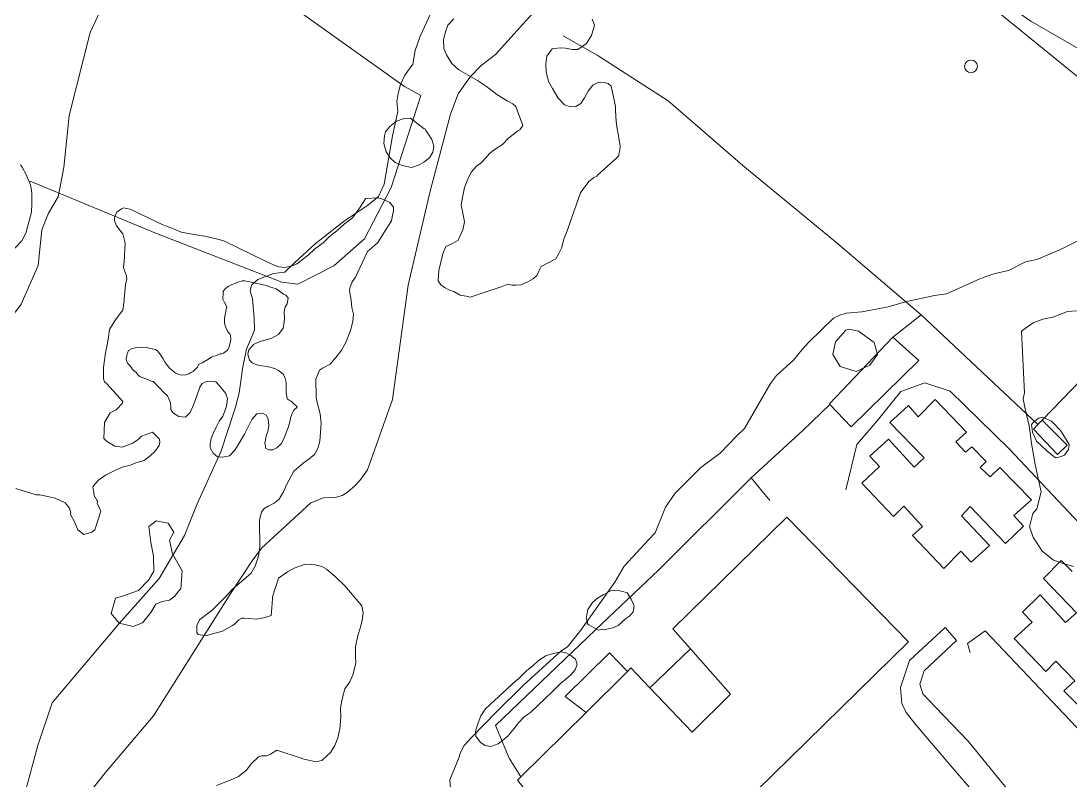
# Model space of a CAD drawing. Header units: metres. Extents: x 4652992 to 4879070, y 2074171 to 2309877.
# Drawn here: x 4653434.4 to 4653561.5, y 2306681.5 to 2306773.5 of the extents above; entities that cross this region are included whole.
import ezdxf

# ---------------------------------------------------------------- set-up
doc = ezdxf.new("R2010")
doc.units = ezdxf.units.M
doc.header["$MEASUREMENT"] = 0
doc.linetypes.add('DGN Style 3', pattern=[92.779933, 66.271381, -26.508552])
doc.layers.get('0').update_dxf_attribs({"color": 4, "lineweight": 0})
for name, color, linetype, lineweight in [('Level 1', 2, 'Continuous', 0), ('Level 19', 38, 'DGN Style 3', 0), ('Level 20', 30, 'DGN Style 3', 0), ('Level 3', 46, 'Continuous', 0), ('Level 30', 5, 'Continuous', 0), ('Level 31', 38, 'Continuous', 0), ('Level 35', 4, 'Continuous', 0), ('Level 37', 3, 'Continuous', 0), ('Level 40', 1, 'Continuous', 0), ('Level 61', 4, 'Continuous', 0)]:
    doc.layers.add(name, color=color, linetype=linetype, lineweight=lineweight)

# ---------------------------------------------------------------- blocks, each defined once
blk = doc.blocks.new('POSTE')
at = {"color": 0, "linetype": 'ByBlock', "lineweight": -2}
blk.add_circle((0, 0), 0.770001, dxfattribs=at)

msp = doc.modelspace()

# ---------------------------------------------------------------- linework, layer by layer
at = {"layer": 'Level 1'}
msp.add_polyline3d([(4653440.470095, 2306677.341311, 1429), (4653444.604922, 2306682.52051, 1428.22), (4653450.44208, 2306689.44208, 1428), (4653459.811526, 2306704.280276, 1427), (4653462.404299, 2306708.191286, 1426.68), (4653463.499514, 2306709.73688, 1426.6), (4653469.474489, 2306715.222719, 1426), (4653471.033083, 2306715.801699, 1425.78), (4653471.711123, 2306715.844485, 1425.76), (4653472.586916, 2306715.896487, 1425.72), (4653473.264284, 2306716.09009, 1425.7), (4653473.862917, 2306716.450686, 1425.68), (4653474.798098, 2306717.243105, 1425.66), (4653475.426882, 2306717.898684, 1425.64), (4653476.323488, 2306719.201113, 1425.62), (4653479.351931, 2306727.69208, 1425), (4653481.277712, 2306741.530886, 1424), (4653483.906496, 2306752.927309, 1423), (4653486.369875, 2306762.219118, 1422.44), (4653487.320681, 2306764.698305, 1422.38), (4653488.781496, 2306766.736513, 1422.34), (4653490.074892, 2306768.140322, 1422.28), (4653491.824892, 2306769.465884, 1422.24), (4653496.711123, 2306774.867678, 1422)], dxfattribs=at)
at = {"layer": 'Level 19', "linetype": 'DGN Style 3'}
msp.add_polyline3d([(4653570.194514, 2306656.491152, 1435.755845), (4653570.070249, 2306657.289661, 1435.861611), (4653569.639404, 2306658.055683, 1435.977339), (4653558.370427, 2306670.176674, 1436.599178), (4653546.428359, 2306683.935067, 1436.552514), (4653542.714007, 2306688.289355, 1436.221554), (4653541.524343, 2306689.853208, 1436.049272), (4653541.004074, 2306690.932121, 1435.955032), (4653540.835874, 2306692.854441, 1435.845472), (4653541.924493, 2306696.144528, 1435.52013), (4653546.225847, 2306700.13692, 1435.19934), (4653547.597897, 2306698.561582, 1435.250931), (4653543.714433, 2306694.871436, 1435.613403), (4653543.16234, 2306693.255977, 1435.883104), (4653543.541403, 2306692.103327, 1435.956749), (4653545.062817, 2306690.478018, 1436.142442), (4653549.000563, 2306686.355626, 1436.446867), (4653560.477598, 2306672.41483, 1436.437609), (4653571.564198, 2306660.511536, 1435.83758), (4653572.562228, 2306660.143095, 1435.740701), (4653573.369195, 2306660.037378, 1435.629475), (4653574.810528, 2306660.577284, 1435.538513)], dxfattribs=at)
at = {"layer": 'Level 20', "linetype": 'Continuous'}
for points in [[(4653502.228788, 2306861.005272, 1425.827243), (4653493.281059, 2306847.826135, 1424.827243), (4653481.592355, 2306831.63508, 1424.827243), (4653470.752434, 2306814.191078, 1425.027243), (4653461.301094, 2306800.61418, 1426.027243), (4653451.057941, 2306786.136144, 1427.227242), (4653445.497921, 2306777.906778, 1428.827243), (4653442.797635, 2306772.116892, 1429.227242), (4653440.260964, 2306762.083495, 1430.427242), (4653439.579191, 2306755.782291, 1431.427242), (4653438.905601, 2306752.242126, 1432.206354), (4653437.723459, 2306750.240388, 1432.206354), (4653436.954199, 2306748.243201, 1432.806355), (4653436.509556, 2306743.909705, 1432.806355), (4653434.441855, 2306739.255027, 1433.806355), (4653432.665788, 2306736.859303, 1433.806355)], [(4653434.346739, 2306678.118663, 1430.288836), (4653436.457565, 2306685.835405, 1430.588837), (4653438.167519, 2306691.024613, 1430.488836), (4653446.274632, 2306700.61685, 1429.988836), (4653451.1265, 2306706.033521, 1429.488836), (4653454.189036, 2306711.260302, 1428.688837), (4653455.747181, 2306715.098313, 1428.588837), (4653458.578996, 2306721.388966, 1428.288836), (4653460.384616, 2306726.773687, 1427.888837), (4653460.802323, 2306728.50638, 1427.888837), (4653461.247409, 2306731.648393, 1427.688837), (4653461.688242, 2306733.818204, 1427.488836), (4653462.665281, 2306736.078958, 1427.388837), (4653462.645324, 2306737.56987, 1427.288836), (4653462.407029, 2306739.888704, 1427.288836), (4653462.150427, 2306740.849089, 1427.288836), (4653462.290023, 2306741.533813, 1427.288836), (4653463.075227, 2306742.215935, 1427.288836), (4653464.969818, 2306742.969078, 1426.688837), (4653466.35793, 2306743.12605, 1426.388837), (4653467.564474, 2306744.29373, 1426.088837), (4653470.028983, 2306746.558941, 1425.588837), (4653473.564235, 2306749.309684, 1424.788836), (4653476.341317, 2306751.189684, 1424.288836), (4653477.662307, 2306752.27518, 1424.088837), (4653478.350279, 2306753.755797, 1424.088837), (4653479.377175, 2306759.617941, 1423.588837), (4653480.025382, 2306762.555169, 1423.588837), (4653479.895991, 2306763.748593, 1423.788836), (4653480.041012, 2306764.723987, 1423.788836), (4653480.318103, 2306765.830517, 1423.788836), (4653480.858409, 2306766.934997, 1423.788836), (4653481.814356, 2306768.269995, 1423.788836), (4653482.104193, 2306769.95455, 1423.688837), (4653482.718037, 2306771.677317, 1423.588837), (4653484.58467, 2306775.67596, 1423.388837)], [(4653486.656323, 2306677.023131, 1437.401671), (4653486.300888, 2306681.673331, 1436.801671), (4653487.354148, 2306684.220333, 1436.401671), (4653487.582263, 2306685.006926, 1436.401671), (4653488.030548, 2306685.861881, 1436.401671), (4653488.97957, 2306686.872122, 1436.001671), (4653491.988822, 2306689.939098, 1436.001671), (4653495.158783, 2306693.110483, 1436.201671), (4653496.162025, 2306693.993698, 1436.201671), (4653499.735001, 2306697.273289, 1435.801671), (4653500.555469, 2306697.783136, 1435.801671), (4653502.154541, 2306699.784214, 1435.601671), (4653506.269698, 2306705.606449, 1435.201671), (4653507.398407, 2306707.539877, 1435.201671), (4653510.38409, 2306710.78421, 1435.601671), (4653511.135311, 2306711.593111, 1435.601671), (4653512.410972, 2306714.679074, 1435.601671), (4653513.5741, 2306716.362313, 1435.401671), (4653516.680173, 2306719.465047, 1435.401671), (4653519.033182, 2306721.214432, 1435.401671), (4653521.013437, 2306723.309319, 1435.401671), (4653521.951591, 2306724.192806, 1435.401671), (4653525.083981, 2306729.647941, 1435.001671), (4653525.82161, 2306730.623132, 1435.001671), (4653527.876775, 2306732.476542, 1434.801671), (4653528.921021, 2306733.771571, 1434.801671), (4653529.752735, 2306734.66073, 1434.801671), (4653532.736259, 2306737.554927, 1434.401671), (4653533.510686, 2306737.930998, 1434.401671), (4653534.253623, 2306738.135852, 1434.401671), (4653536.163509, 2306738.333092, 1434.401671), (4653539.173119, 2306738.893644, 1434.401671), (4653541.604602, 2306739.57278, 1434.201671), (4653544.955216, 2306740.282503, 1434.201671), (4653546.407293, 2306740.489124, 1434.201671), (4653548.30736, 2306741.346323, 1434.201671), (4653550.520176, 2306742.331103, 1433.801671), (4653552.13691, 2306742.898216, 1433.801671), (4653553.882926, 2306743.330565, 1433.401671), (4653555.976467, 2306744.346486, 1433.401671), (4653557.32421, 2306744.663227, 1433.401671), (4653560.093631, 2306745.804535, 1433.201671), (4653565.829883, 2306748.685891, 1432.801671)]]:
    msp.add_polyline3d(points, dxfattribs=at)
at = {"layer": 'Level 3'}
msp.add_polyline3d([(4653580.457094, 2306759.970095, 1432.12), (4653576.954104, 2306761.914309, 1432), (4653564.433291, 2306768.962099, 1431), (4653556.5907, 2306773.499697, 1430), (4653553.290102, 2306775.757693, 1429.6), (4653551.577517, 2306777.758486, 1429), (4653544.453676, 2306783.678286, 1426.74), (4653537.414492, 2306788.866884, 1424.58), (4653532.318728, 2306792.515322, 1423), (4653527.903322, 2306796.629885, 1421), (4653523.769402, 2306801.34886, 1419.6896)], dxfattribs=at)
at = {"layer": 'Level 30', "color": 1}
msp.add_line((4653507.788742, 2306694.802364, 1438.810311), (4653502.784713, 2306689.854616, 1438.810311), dxfattribs=at)
at = {"layer": 'Level 30', "color": 1, "elevation": 1449.410312, "flags": 128}
for points in [[(4653545.033047, 2306727.709016), (4653548.81807, 2306723.738116), (4653547.546138, 2306722.604801), (4653548.716156, 2306721.341061), (4653549.483065, 2306721.994931), (4653551.196723, 2306720.219735), (4653550.483786, 2306719.463636), (4653551.671464, 2306718.360594), (4653552.865449, 2306719.469286), (4653556.701012, 2306715.573077), (4653554.556474, 2306713.67378), (4653555.713796, 2306712.372479), (4653553.529644, 2306710.274035), (4653549.278292, 2306714.747951), (4653548.215506, 2306713.651372), (4653551.589757, 2306710.0526), (4653549.379036, 2306708.03864), (4653548.142336, 2306709.356834), (4653546.076928, 2306707.2706), (4653542.285995, 2306711.243243), (4653543.475392, 2306712.357102), (4653541.248855, 2306714.821736), (4653539.988838, 2306713.558187), (4653536.163905, 2306717.581197), (4653538.304567, 2306719.609284), (4653537.128536, 2306720.8344), (4653539.400352, 2306722.915579), (4653542.504773, 2306719.532894), (4653543.686792, 2306720.645661), (4653539.554934, 2306724.935359), (4653541.816691, 2306726.974221), (4653542.967997, 2306725.631629), (4653545.033047, 2306727.709016)], [(4653564.39086, 2306688.626017), (4653560.585452, 2306692.471237), (4653561.90877, 2306693.683099), (4653559.625325, 2306696.031799), (4653558.398149, 2306694.800732), (4653554.57428, 2306698.775322), (4653556.775019, 2306700.753428), (4653555.582269, 2306701.979699), (4653557.727374, 2306704.089962), (4653560.798924, 2306700.719784), (4653562.113792, 2306701.889497), (4653558.136406, 2306706.052448), (4653560.28927, 2306708.245366), (4653561.600725, 2306706.913479)]]:
    msp.add_lwpolyline(points, dxfattribs=at)
at = {"layer": 'Level 30', "color": 1}
for points in [[(4653543.033808, 2306732.440387, 1438.410312), (4653534.872669, 2306724.405937, 1438.410312), (4653532.288796, 2306727.103002, 1437.825307), (4653532.222565, 2306727.172134, 1437.810311), (4653539.91388, 2306735.267986, 1437.810311), (4653543.033808, 2306732.440387, 1438.410312)], [(4653507.788742, 2306694.802364, 1444.410312), (4653508.223722, 2306695.232452, 1444.410312), (4653510.51436, 2306692.825941, 1443.234561), (4653515.627013, 2306687.454661, 1440.610312), (4653520.271084, 2306692.067501, 1440.610312), (4653515.406482, 2306697.555418, 1442.974749), (4653513.275912, 2306699.958984, 1444.010311), (4653527.089935, 2306713.477641, 1445.010311), (4653541.807021, 2306698.387732, 1440.810311)], [(4653541.807021, 2306698.387732, 1440.810311), (4653509.046088, 2306666.301593, 1440.810311), (4653509.031678, 2306666.316868, 1440.810311), (4653507.000056, 2306668.470548, 1440.810311), (4653504.753023, 2306666.184787, 1440.810311), (4653494.605676, 2306665.880203, 1440.810311), (4653494.27616, 2306677.19395, 1440.810311), (4653496.426796, 2306679.229271, 1440.810311), (4653495.13175, 2306680.859853, 1443.225609), (4653494.496531, 2306681.659652, 1444.410312), (4653494.910787, 2306682.069249, 1444.410312), (4653502.784713, 2306689.854616, 1444.410312)]]:
    msp.add_polyline3d(points, dxfattribs=at)
at = {"layer": 'Level 31'}
msp.add_line((4653507.788742, 2306694.802364, 1438.810311), (4653502.784713, 2306689.854616, 1438.810311), dxfattribs=at)
at = {"layer": 'Level 31', "flags": 128}
for points, elevation in [([(4653560.986588, 2306722.195589), (4653559.813786, 2306721.039592), (4653556.911499, 2306724.137185), (4653557.469037, 2306724.703736), (4653557.975929, 2306725.218822), (4653560.986588, 2306722.195589)], 1436.810311), ([(4653502.784713, 2306689.854616), (4653500.265994, 2306691.774135), (4653505.60475, 2306697.071784), (4653507.788742, 2306694.802364)], 1438.810311)]:
    msp.add_lwpolyline(points, dxfattribs=dict(at, elevation=elevation))
at = {"layer": 'Level 35'}
msp.add_line((4653510.51436, 2306692.825941, 1440.210312), (4653515.406482, 2306697.555418, 1440.210312), dxfattribs=at)
at = {"layer": 'Level 37'}
msp.add_line((4653557.469037, 2306724.703736, 1436.810311), (4653543.330749, 2306737.948053, 1436.410312), dxfattribs=at)
at = {"layer": 'Level 37', "elevation": 1437.210312, "flags": 128}
for points in [[(4653577.295686, 2306696.410226), (4653567.116737, 2306707.770892), (4653553.999965, 2306721.734853), (4653546.862232, 2306728.731759), (4653543.783929, 2306729.739399), (4653540.885486, 2306728.672264), (4653538.023252, 2306725.134956), (4653535.5492, 2306722.246079), (4653534.210584, 2306716.790599)], [(4653549.244588, 2306697.083157), (4653548.936612, 2306698.189392), (4653551.069339, 2306699.713911), (4653565.073705, 2306684.970056), (4653569.429249, 2306689.088662)]]:
    msp.add_lwpolyline(points, dxfattribs=at)
at = {"layer": 'Level 37', "extrusion": (0.6180214190949113, -0.6227790289677897, 0.4797872514123832), "elevation": 1440090.846856, "flags": 128}
msp.add_lwpolyline([(4927960.204495, -785857.438338), (4927968.737773, -785858.122189), (4927973.199163, -785858.293118)], dxfattribs=at)
at = {"layer": 'Level 37'}
for points in [[(4653579.999462, 2306751.498073, 1434.163815), (4653579.340238, 2306752.163029, 1434.084576), (4653572.0339, 2306759.532898, 1433.206354), (4653565.305089, 2306764.273595, 1432.606355), (4653550.698656, 2306776.1831, 1430.806355), (4653539.018655, 2306786.421638, 1427.206354), (4653528.722071, 2306794.256262, 1422.806355)], [(4653457.530366, 2306782.193187, 1427.806355), (4653480.827877, 2306765.569319, 1424.206354), (4653482.794484, 2306764.502502, 1423.806355), (4653479.222795, 2306753.373451, 1424.606355), (4653475.989292, 2306747.135178, 1425.406354), (4653472.268427, 2306743.868777, 1426.806355), (4653467.901684, 2306741.664997, 1427.606355), (4653465.992632, 2306741.910272, 1427.606355), (4653450.603774, 2306747.864556, 1432.006355), (4653435.513445, 2306754.138212, 1433.606355)], [(4653539.91388, 2306735.267986, 1436.4103), (4653540.258458, 2306735.541306, 1436.4103), (4653543.330749, 2306737.948053, 1436.4103), (4653532.982648, 2306746.78141, 1435.6064), (4653521.773522, 2306756.040767, 1434.6064), (4653512.710549, 2306763.852734, 1431.4064), (4653504.119365, 2306769.361426, 1426.4064), (4653500.016888, 2306771.723891, 1425.6064)], [(4653557.975929, 2306725.218822, 1436.810311), (4653565.019523, 2306732.506257, 1435.22186), (4653572.133074, 2306741.256557, 1434.671859), (4653577.225206, 2306747.466251, 1434.58186), (4653579.340238, 2306752.163029, 1434.084576)], [(4653494.910787, 2306682.069249, 1438.610312), (4653493.462847, 2306684.325155, 1438.610312), (4653491.809308, 2306688.2487, 1438.610312), (4653503.933327, 2306699.835885, 1438.410312), (4653511.604883, 2306707.113055, 1437.810311), (4653522.776134, 2306718.240786, 1437.810311), (4653525.040964, 2306715.474001, 1437.410312)]]:
    msp.add_polyline3d(points, dxfattribs=at)
at = {"layer": 'Level 40', "color": 3, "flags": 128}
for points, elevation in [([(4653482.578993, 2306756.107473), (4653481.672633, 2306755.787647), (4653480.541407, 2306756.021422), (4653479.685278, 2306756.367448), (4653479.120868, 2306756.906862), (4653478.605776, 2306757.689759), (4653478.301721, 2306758.682648), (4653478.401871, 2306759.591822), (4653478.500581, 2306760.078555), (4653479.052734, 2306760.724871), (4653479.863608, 2306761.401906), (4653480.770095, 2306761.72096), (4653481.529897, 2306761.732409), (4653483.206635, 2306760.455721), (4653483.368112, 2306760.422262), (4653483.416035, 2306760.2434), (4653483.673354, 2306759.852221), (4653484.123652, 2306759.167673), (4653484.379689, 2306758.354407), (4653484.23208, 2306757.624635), (4653483.842223, 2306756.944873), (4653483.145674, 2306756.412893), (4653482.578993, 2306756.107473)], 1428.006355), ([(4653561.785, 2306707.4944), (4653560.502, 2306707.8532), (4653559.33, 2306708.2879), (4653557.9894, 2306709.3471), (4653556.8706, 2306711.0499), (4653556.4408, 2306712.3176), (4653556.8475, 2306713.9067), (4653557.3487, 2306714.4928), (4653557.8474, 2306716.5538), (4653557.5476, 2306717.9908), (4653557.1356, 2306719.8436), (4653556.6669, 2306722.3954), (4653556.4396, 2306724.2208), (4653556.4034, 2306724.5118), (4653555.9355, 2306726.5716), (4653555.692, 2306727.7997), (4653555.7658, 2306728.1772), (4653555.8211, 2306728.4603), (4653555.4568, 2306735.9923), (4653555.9022, 2306736.2927), (4653556.9041, 2306736.9686), (4653558.0545, 2306737.4175), (4653559.2606, 2306737.6587), (4653560.0951, 2306737.9764), (4653561.0406, 2306738.3691), (4653562.2089, 2306738.4217)], 1446.0064), ([(4653537.106502, 2306731.845677), (4653535.484831, 2306731.085474), (4653533.541417, 2306731.682858), (4653532.654331, 2306733.156926), (4653532.95625, 2306734.684894), (4653534.220231, 2306736.113937), (4653534.635182, 2306736.227248), (4653535.766733, 2306735.994531), (4653537.652337, 2306734.613816), (4653538.048659, 2306733.142122), (4653537.106502, 2306731.845677)], 1439.206354), ([(4653558.5296, 2306721.512), (4653559.5797, 2306720.6588), (4653560.1703, 2306720.7572), (4653560.6954, 2306720.9869), (4653561.1548, 2306721.6432), (4653561.2533, 2306722.2667), (4653560.8923, 2306722.8574), (4653560.2032, 2306723.9732), (4653559.1202, 2306725.0889), (4653558.0045, 2306725.5811), (4653557.5451, 2306725.4499), (4653556.8231, 2306724.8264), (4653556.7031, 2306724.6369), (4653556.7247, 2306724.3998), (4653556.7903, 2306723.7434), (4653557.2826, 2306722.6605), (4653557.8404, 2306722.1355), (4653558.5296, 2306721.512)], 1446.0064), ([(4653446.297152, 2306700.655446), (4653447.967924, 2306700.253974), (4653449.13697, 2306700.698043), (4653450.1282, 2306701.922525), (4653450.742382, 2306702.951026), (4653451.482376, 2306703.276948), (4653452.389706, 2306703.433867), (4653453.026542, 2306703.915625), (4653453.482527, 2306704.501161), (4653453.746057, 2306704.807713), (4653453.92181, 2306706.984529), (4653452.72832, 2306709.050714), (4653452.386916, 2306710.675143), (4653452.922383, 2306711.649635), (4653452.203072, 2306712.741087), (4653450.780612, 2306713.027287), (4653449.896538, 2306712.325769), (4653450.106766, 2306710.389134), (4653450.448141, 2306708.764204), (4653450.477651, 2306706.930889), (4653449.850273, 2306705.838116), (4653448.651699, 2306704.588478), (4653446.833406, 2306703.936393), (4653445.833392, 2306703.662207), (4653445.317454, 2306701.800078), (4653446.297152, 2306700.655446)], 1434.4064), ([(4653505.467681, 2306699.970502), (4653504.96638, 2306699.831586), (4653504.662776, 2306699.892572), (4653504.252599, 2306699.815197), (4653503.114511, 2306700.443262), (4653502.977983, 2306700.550584), (4653502.948049, 2306700.796273), (4653502.796921, 2306701.226089), (4653502.919579, 2306701.840505), (4653503.011564, 2306702.301273), (4653503.575067, 2306703.146326), (4653504.153049, 2306703.66884), (4653504.867359, 2306704.083933), (4653505.748537, 2306704.54511), (4653506.477138, 2306704.637796), (4653507.235557, 2306704.485011), (4653507.751086, 2306704.301355), (4653508.235395, 2306703.565382), (4653508.61331, 2306702.691227), (4653508.475767, 2306702.000584), (4653508.06545, 2306701.524371), (4653507.609806, 2306701.216853), (4653507.1235, 2306700.75575), (4653506.652408, 2306700.371344), (4653506.04479, 2306700.094153), (4653505.467681, 2306699.970502)], 1441.006355)]:
    msp.add_lwpolyline(points, dxfattribs=dict(at, elevation=elevation))
at = {"layer": 'Level 40', "color": 3}
for points in [[(4653503.522213, 2306773.738707, 1429.606355), (4653503.793367, 2306773.010721, 1429.606355), (4653503.454427, 2306771.738811, 1429.606355), (4653502.843407, 2306770.775225, 1429.606355), (4653501.783654, 2306770.072918, 1429.606355), (4653501.109906, 2306770.045578, 1429.606355), (4653500.308081, 2306770.212898, 1429.606355), (4653499.650304, 2306770.266171, 1429.606355), (4653498.70311, 2306770.12782, 1429.606355), (4653498.027023, 2306769.260719, 1429.606355), (4653497.912495, 2306768.276312, 1429.606355), (4653497.974681, 2306767.338984, 1429.606355), (4653498.245159, 2306766.190104, 1429.606355), (4653498.741063, 2306765.330449, 1429.606355), (4653499.429001, 2306764.178702, 1429.606355), (4653500.181786, 2306763.349727, 1429.606355), (4653500.887551, 2306763.118941, 1429.606355), (4653501.561624, 2306763.146882, 1429.606355), (4653502.139999, 2306763.53082, 1429.606355), (4653502.606493, 2306764.189995, 1429.606355), (4653503.02511, 2306765.026997, 1429.606355), (4653503.587759, 2306765.749822, 1429.606355), (4653504.325977, 2306766.099969, 1429.606355), (4653504.983178, 2306766.047038, 1429.606355), (4653505.463887, 2306765.946896, 1429.606355), (4653505.815949, 2306765.621659, 1429.606355), (4653506.358405, 2306763.164256, 1432.406354), (4653506.341619, 2306762.665802, 1432.406354), (4653506.372436, 2306761.990085, 1432.406354), (4653506.419353, 2306761.394644, 1432.406354), (4653506.529979, 2306760.702252, 1432.406354), (4653506.688222, 2306759.832562, 1432.406354), (4653506.830379, 2306758.88246, 1432.406354), (4653506.893413, 2306758.367202, 1432.406354), (4653506.876641, 2306757.868475, 1432.406354), (4653506.81225, 2306757.547009, 1432.406354), (4653506.747855, 2306757.225525, 1432.406354), (4653506.523815, 2306756.937124, 1432.406354), (4653504.20813, 2306754.875259, 1430.406354), (4653504.095686, 2306754.730536, 1430.406354), (4653503.726733, 2306754.5549, 1430.406354), (4653503.132774, 2306754.08973, 1430.406354), (4653502.79529, 2306753.65541, 1430.406354), (4653502.45776, 2306753.221029, 1430.406354), (4653502.103992, 2306752.70589, 1430.406354), (4653500.851128, 2306749.157687, 1429.406354), (4653500.624744, 2306748.446398, 1429.406354), (4653500.430797, 2306747.896783, 1429.406354), (4653500.107788, 2306747.12097, 1429.406354), (4653499.800097, 2306746.004814, 1429.406354), (4653499.50946, 2306745.39054, 1429.406354), (4653499.122173, 2306744.711779, 1429.406354), (4653497.370543, 2306743.788393, 1428.806355), (4653497.11192, 2306743.33526, 1428.806355), (4653496.820696, 2306742.71997, 1428.806355), (4653496.401026, 2306742.299795, 1428.806355), (4653495.739782, 2306741.929171, 1428.806355), (4653494.917359, 2306741.591548, 1428.806355), (4653494.321049, 2306741.545143, 1428.806355), (4653493.821507, 2306741.563288, 1428.806355), (4653493.338222, 2306741.662537, 1428.806355), (4653492.515249, 2306741.324775, 1428.806355), (4653488.778262, 2306740.100525, 1427.606355), (4653488.293552, 2306740.199935, 1427.606355), (4653487.566389, 2306740.34907, 1427.606355), (4653486.807509, 2306740.758744, 1427.606355), (4653486.258182, 2306740.956103, 1427.606355), (4653485.644374, 2306741.251385, 1427.606355), (4653485.208601, 2306741.594847, 1427.606355), (4653484.886488, 2306742.084373, 1427.606355), (4653484.971106, 2306743.337175, 1427.606355), (4653485.462326, 2306745.352691, 1427.606355), (4653485.804466, 2306746.213354, 1427.606355), (4653486.452091, 2306746.503257, 1427.606355), (4653487.31033, 2306747.00356, 1427.606355), (4653487.895649, 2306748.236597, 1427.606355), (4653488.092285, 2306749.211056, 1427.606355), (4653488.012714, 2306749.650321, 1427.606355), (4653487.661684, 2306751.244875, 1427.606355), (4653487.841925, 2306752.137766, 1427.606355), (4653488.087664, 2306753.355125, 1427.606355), (4653488.462031, 2306754.376601, 1427.606355), (4653488.884277, 2306755.218933, 1427.606355), (4653489.532141, 2306755.929913, 1427.606355), (4653490.130768, 2306756.397447, 1427.606355), (4653490.664965, 2306756.962662, 1427.606355), (4653491.102055, 2306757.463394, 1427.606355), (4653491.79733, 2306757.994993, 1427.606355), (4653492.670013, 2306758.574099, 1427.606355), (4653493.413904, 2306759.348505, 1427.606355), (4653494.512534, 2306760.217851, 1427.606355), (4653494.786876, 2306760.32971, 1427.606355), (4653495.14275, 2306760.84652, 1427.606355), (4653494.285941, 2306763.145568, 1429.606355), (4653493.933053, 2306763.47126, 1429.606355), (4653493.258747, 2306763.863757, 1429.606355), (4653491.99027, 2306764.632183, 1429.606355), (4653490.754113, 2306765.56228, 1429.606355), (4653489.645924, 2306766.297599, 1429.606355), (4653488.521216, 2306766.952297, 1429.606355), (4653487.396285, 2306767.607124, 1429.606355), (4653486.545184, 2306768.373358, 1429.606355), (4653485.920274, 2306769.429189, 1429.606355), (4653485.568198, 2306770.175746, 1429.606355), (4653485.539228, 2306771.275674, 1429.606355), (4653485.832077, 2306772.308338, 1429.606355), (4653486.059537, 2306773.017975, 1429.606355), (4653486.802204, 2306773.78816, 1429.606355)], [(4653434.355167, 2306756.10617, 1435.0064), (4653434.539236, 2306755.815114, 1435.0064), (4653435.100515, 2306754.835033, 1435.0064), (4653435.143142, 2306754.615118, 1435.0064), (4653435.435877, 2306754.008366, 1435.0064), (4653435.566774, 2306753.637324, 1435.0064), (4653435.698556, 2306753.024463, 1435.0064), (4653435.712989, 2306752.560656, 1435.0064), (4653435.718129, 2306751.815264, 1435.0064), (4653435.728345, 2306751.314469, 1435.0064), (4653435.671729, 2306750.513569, 1435.0064), (4653435.692269, 2306750.369833, 1435.0064), (4653434.986193, 2306747.831097, 1437.0064), (4653434.500897, 2306746.889902, 1437.0064), (4653433.632107, 2306745.973453, 1437.0064)], [(4653433.803064, 2306716.936272, 1436.2642), (4653436.267047, 2306716.161653, 1434.6642), (4653436.686174, 2306716.166079, 1434.6642), (4653437.833717, 2306715.935157, 1434.6642), (4653438.551811, 2306715.790654, 1434.6642), (4653439.748335, 2306715.206407, 1434.6642), (4653440.297675, 2306714.556175, 1434.6642), (4653440.459018, 2306714.006949, 1434.6642), (4653440.416539, 2306713.800017, 1434.6642), (4653440.882724, 2306712.887743, 1434.6642), (4653441.282451, 2306711.938573, 1434.6642), (4653442.005397, 2306711.389956, 1434.6642), (4653442.977091, 2306711.642942, 1434.6642), (4653443.34766, 2306711.934109, 1434.6642), (4653444.062687, 2306714.212869, 1433.8642), (4653443.964575, 2306714.481425, 1433.8642), (4653443.639213, 2306715.152679, 1433.8642), (4653443.662723, 2306715.319606, 1433.4642), (4653443.686772, 2306715.410781, 1433.4642), (4653443.641591, 2306715.452854, 1432.8642), (4653443.387001, 2306715.888488, 1432.8642), (4653443.316354, 2306715.943858, 1432.8642), (4653443.089846, 2306717.152523, 1432.8642), (4653443.374313, 2306717.515159, 1432.8642), (4653443.792694, 2306717.937519, 1432.8642), (4653444.647014, 2306718.562006, 1432.8642), (4653445.51578, 2306718.987101, 1432.8642), (4653446.640084, 2306719.533704, 1432.8642), (4653447.654692, 2306719.751748, 1432.8642), (4653448.292657, 2306720.049444, 1432.8642), (4653449.335205, 2306720.314717, 1432.8642), (4653450.056786, 2306720.897746, 1432.8642), (4653450.598536, 2306721.419138, 1432.8642), (4653451.124452, 2306722.138848, 1432.8642), (4653451.204865, 2306722.532069, 1432.8642), (4653451.183411, 2306722.922373, 1432.8642), (4653450.554618, 2306723.518891, 1432.8642), (4653450.319194, 2306723.756592, 1432.8642), (4653448.988918, 2306723.266258, 1433.6642), (4653448.576914, 2306722.885185, 1433.6642), (4653447.95297, 2306722.430077, 1433.6642), (4653446.650077, 2306721.958277, 1433.6642), (4653445.75062, 2306722.060323, 1433.6642), (4653444.872297, 2306722.579105, 1433.6642), (4653444.68139, 2306722.728842, 1433.6642), (4653444.434216, 2306723.004595, 1433.6642), (4653444.534421, 2306724.940228, 1433.6642), (4653445.195892, 2306726.107284, 1433.6642), (4653445.940172, 2306726.460754, 1433.6642), (4653446.68125, 2306727.246195, 1433.6642), (4653446.723573, 2306727.452671, 1433.6642), (4653444.802233, 2306729.620309, 1433.8642), (4653444.525443, 2306729.847999, 1433.8642), (4653444.391175, 2306730.194815, 1433.8642), (4653444.401038, 2306731.596787, 1433.8642), (4653444.625552, 2306733.371912, 1433.8642), (4653444.865451, 2306734.540657, 1433.8642), (4653444.983685, 2306735.289928, 1433.8642), (4653445.117323, 2306736.195528, 1433.8642), (4653445.679706, 2306737.124644, 1433.8642), (4653446.031941, 2306737.625316, 1433.8642), (4653446.720741, 2306738.527787, 1433.8642), (4653446.911526, 2306739.694126, 1433.8642), (4653446.912655, 2306739.90603, 1433.8642), (4653447.070324, 2306741.597557, 1433.8642), (4653447.207832, 2306742.30281, 1433.8642), (4653447.200054, 2306742.689329, 1433.8642), (4653446.823615, 2306743.624362, 1433.8642), (4653446.844583, 2306744.182651, 1433.8642), (4653446.88044, 2306744.376738, 1433.8642), (4653447.019049, 2306746.643361, 1433.8642), (4653446.752779, 2306747.734765, 1433.8642), (4653445.978536, 2306748.715383, 1433.8642), (4653445.7275, 2306749.334819, 1433.8642), (4653445.730322, 2306749.721798, 1433.8642), (4653445.995723, 2306750.390767, 1433.8642), (4653446.557881, 2306750.79062, 1433.8642), (4653446.80781, 2306750.911308, 1433.8642), (4653447.170669, 2306750.836811, 1433.8642), (4653447.624202, 2306750.743697, 1433.8642), (4653451.589419, 2306748.840472, 1432.4642), (4653452.87678, 2306748.360614, 1432.4642), (4653453.794923, 2306747.961831, 1432.4642), (4653454.468872, 2306747.824069, 1432.4642), (4653455.625109, 2306747.62392, 1432.4642), (4653456.614401, 2306747.478123, 1432.4642), (4653456.993064, 2306747.399995, 1432.4642), (4653458.401511, 2306747.074309, 1432.4642), (4653459.044268, 2306746.884921, 1432.4642), (4653464.01246, 2306744.445105, 1429.6642), (4653464.983109, 2306743.983548, 1429.6642), (4653465.613366, 2306743.760531, 1429.6642), (4653466.340868, 2306743.665166, 1429.6642), (4653467.355513, 2306743.941374, 1429.6642), (4653467.771831, 2306744.134939, 1429.6642), (4653469.150217, 2306745.177785, 1429.6642), (4653469.92536, 2306745.890234, 1429.6642), (4653470.968499, 2306746.649367, 1429.6642), (4653471.706205, 2306747.375092, 1429.6642), (4653472.619376, 2306748.115259, 1429.6642), (4653473.568096, 2306748.965402, 1429.6642), (4653474.540564, 2306749.704651, 1429.6642), (4653475.294366, 2306750.738197, 1429.6642), (4653476.111541, 2306751.969878, 1429.6642), (4653476.125459, 2306752.038484, 1429.6642), (4653477.545054, 2306752.12168, 1429.6642), (4653478.066628, 2306751.991143, 1429.6642), (4653479.042933, 2306751.531915, 1429.6642), (4653479.494169, 2306750.965115, 1429.6642), (4653479.503502, 2306750.545443, 1429.6642), (4653479.343021, 2306749.753136, 1429.6642), (4653479.25304, 2306749.30889, 1429.6642), (4653478.528062, 2306748.196572, 1429.6642), (4653477.584017, 2306746.718152, 1429.6642), (4653477.184473, 2306746.338882, 1429.6642), (4653476.337121, 2306745.632752, 1429.6642), (4653474.884954, 2306742.500523, 1430.8642), (4653474.50144, 2306741.926694, 1430.8642), (4653474.206082, 2306741.188002, 1430.8642), (4653474.173947, 2306740.847511, 1430.8642), (4653474.345097, 2306739.737775, 1430.8642), (4653474.43603, 2306738.824956, 1430.8642), (4653474.648174, 2306738.031942, 1430.8642), (4653474.561966, 2306737.1481, 1430.8642), (4653474.298426, 2306736.071329, 1430.8642), (4653473.703243, 2306734.608653, 1430.8642), (4653473.175354, 2306733.684532, 1430.8642), (4653472.705924, 2306733.043018, 1430.8642), (4653471.842323, 2306731.974686, 1430.8642), (4653470.902657, 2306731.488085, 1430.8642), (4653470.513464, 2306731.264641, 1430.8642), (4653470.086113, 2306730.171866, 1430.8642), (4653470.119872, 2306728.004537, 1430.8642), (4653470.14329, 2306727.901897, 1430.8064), (4653470.310038, 2306727.171057, 1430.8642), (4653470.619127, 2306725.985795, 1430.8642), (4653470.743312, 2306724.839511, 1430.8642), (4653470.572148, 2306722.648909, 1430.8642), (4653470.337504, 2306721.786844, 1430.8642), (4653469.933757, 2306721.05824, 1430.8642), (4653469.296959, 2306720.529215, 1430.8642), (4653468.564585, 2306720.007194, 1430.8642), (4653467.430127, 2306719.056202, 1430.8642), (4653466.544738, 2306717.403219, 1433.2642), (4653466.214759, 2306716.616435, 1433.2642), (4653465.650186, 2306715.666693, 1433.2642), (4653465.029621, 2306715.147029, 1433.2642), (4653464.323825, 2306714.788835, 1433.2642), (4653463.83697, 2306714.505631, 1433.2642), (4653463.510928, 2306714.094843, 1433.2642), (4653463.316648, 2306713.316183, 1433.2642), (4653463.259025, 2306713.032734, 1433.2642), (4653463.3076, 2306709.887861, 1434.6642), (4653463.183073, 2306708.947915, 1434.6642), (4653463.089867, 2306708.499736, 1434.6642), (4653462.760925, 2306707.554895, 1434.6642), (4653462.245624, 2306706.712467, 1434.6642), (4653461.104659, 2306705.67345, 1434.6642), (4653460.064804, 2306704.801272, 1434.6642), (4653459.085751, 2306703.771261, 1434.6642), (4653457.584384, 2306702.247919, 1434.6642), (4653457.5333, 2306702.208739, 1434.4064), (4653456.052376, 2306701.072903, 1434.6642), (4653455.672402, 2306700.400546, 1434.6642), (4653455.686608, 2306699.529727, 1434.6642), (4653455.856083, 2306699.272614, 1434.6642), (4653456.605626, 2306699.164275, 1434.6642), (4653457.021373, 2306699.180001, 1434.6642), (4653458.793951, 2306699.686389, 1434.6642), (4653460.003938, 2306700.36271, 1434.6642), (4653460.214621, 2306700.503791, 1434.6642), (4653460.779487, 2306701.031276, 1434.6642), (4653461.150361, 2306701.245282, 1434.6642), (4653461.415026, 2306701.245758, 1434.6642), (4653461.957464, 2306701.205759, 1434.6642), (4653462.935314, 2306701.128401, 1434.6642), (4653463.976378, 2306701.340214, 1434.6642), (4653464.68086, 2306701.576692, 1434.6642), (4653464.773057, 2306702.493338, 1434.6642), (4653464.833811, 2306703.612435, 1434.6642), (4653464.857477, 2306703.845231, 1434.6642), (4653465.562673, 2306706.10134, 1434.6642), (4653466.663313, 2306706.84653, 1434.6642), (4653467.486841, 2306707.297676, 1434.6642), (4653468.729528, 2306707.732419, 1434.6642), (4653469.415142, 2306707.799385, 1434.6642), (4653470.015679, 2306707.704926, 1434.6642), (4653470.814846, 2306707.506537, 1434.6642), (4653471.384926, 2306707.176582, 1434.6642), (4653472.41515, 2306706.284762, 1434.6642), (4653473.69917, 2306705.079859, 1434.6642), (4653474.039127, 2306704.620256, 1434.6642), (4653475.656395, 2306702.757977, 1437.6642), (4653475.809807, 2306701.907903, 1437.6642), (4653475.693431, 2306700.965616, 1437.6642), (4653475.443923, 2306700.042391, 1437.6642), (4653475.161895, 2306699.137835, 1437.6642), (4653474.887181, 2306697.771337, 1437.6642), (4653474.890848, 2306696.676041, 1437.6642), (4653474.92731, 2306695.799122, 1437.6642), (4653474.558296, 2306694.385951, 1437.6642), (4653474.200287, 2306693.544089, 1437.6642), (4653473.606995, 2306692.688035, 1437.6642), (4653473.332212, 2306691.640714, 1437.6642), (4653473.078313, 2306690.384037, 1437.6642), (4653473.108892, 2306689.254035, 1437.6642), (4653472.983125, 2306687.863064, 1437.6642), (4653472.742166, 2306686.75793, 1437.6642), (4653472.376097, 2306685.834654, 1437.6642), (4653471.853314, 2306685.00525, 1437.6642), (4653470.834396, 2306684.01369, 1437.6642), (4653470.085489, 2306683.874447, 1437.6642), (4653468.662344, 2306684.177312, 1437.6642), (4653468.304354, 2306684.31339, 1437.6642), (4653465.380386, 2306685.272031, 1438.8642), (4653464.624235, 2306684.797849, 1438.8642), (4653464.132401, 2306684.61298, 1438.8642), (4653463.520539, 2306684.591032, 1438.8642), (4653463.141474, 2306684.460695, 1438.8642), (4653462.250139, 2306683.622413, 1438.8642), (4653461.703128, 2306682.872672, 1438.8642), (4653460.718531, 2306682.08318, 1438.8642), (4653459.927368, 2306681.71767, 1438.8642), (4653458.076494, 2306680.99104, 1438.8642)], [(4653460.306227, 2306721.579545, 1430.8064), (4653460.920572, 2306722.607938, 1430.8064), (4653461.443444, 2306723.518969, 1430.8064), (4653461.874905, 2306724.312731, 1430.8064), (4653462.346027, 2306725.301574, 1430.8064), (4653462.958333, 2306725.990485, 1430.8064), (4653463.645579, 2306726.054268, 1430.8064), (4653464.072312, 2306725.832165, 1430.8064), (4653464.316599, 2306725.376106, 1430.8064), (4653464.416741, 2306724.542769, 1430.8064), (4653464.271148, 2306723.826947, 1430.8064), (4653464.087262, 2306723.254331, 1430.8064), (4653463.91515, 2306722.408156, 1430.8064), (4653464.05502, 2306721.769816, 1430.8064), (4653464.430312, 2306721.626042, 1430.8064), (4653464.89679, 2306721.599361, 1430.8064), (4653465.351401, 2306721.846155, 1430.8064), (4653465.936807, 2306722.405206, 1430.8064), (4653466.276441, 2306723.081677, 1430.8064), (4653466.42049, 2306723.458963, 1430.8064), (4653466.708553, 2306724.213442, 1430.8064), (4653466.931868, 2306724.980927, 1430.8064), (4653467.037594, 2306725.501275, 1430.8064), (4653467.208005, 2306726.008442, 1430.8064), (4653467.429875, 2306726.437389, 1430.8064), (4653467.844123, 2306726.78176, 1430.8064), (4653467.676305, 2306726.983823, 1430.6064), (4653467.443925, 2306727.166482, 1430.6064), (4653467.108558, 2306727.50552, 1430.6064), (4653466.862941, 2306727.623155, 1430.6064), (4653466.630534, 2306727.805836, 1430.6064), (4653466.517106, 2306728.573853, 1430.6064), (4653466.494058, 2306729.785267, 1430.4064), (4653466.351962, 2306730.411741, 1430.2064), (4653466.154607, 2306730.766834, 1429.8064), (4653465.572954, 2306731.224148, 1429.8064), (4653465.145903, 2306731.446658, 1429.8064), (4653464.18715, 2306731.709647, 1429.8064), (4653463.5906, 2306731.763309, 1429.8064), (4653462.942399, 2306731.895279, 1429.8064), (4653462.385464, 2306732.144278, 1429.8064), (4653462.049512, 2306732.483906, 1429.8064), (4653461.857977, 2306733.200948, 1429.8064), (4653461.964091, 2306733.721714, 1429.8064), (4653462.56375, 2306734.345189, 1429.8064), (4653463.317939, 2306734.73366, 1429.8064), (4653464.097007, 2306734.913635, 1429.8064), (4653464.746341, 2306735.120002, 1429.8064), (4653465.578047, 2306735.560091, 1429.8064), (4653466.138673, 2306736.326305, 1429.8064), (4653466.231289, 2306736.78153, 1429.8064), (4653466.312063, 2306737.510038, 1429.8064), (4653466.27656, 2306738.329948, 1429.8064), (4653466.395612, 2306738.915048, 1429.8064), (4653466.604457, 2306739.278604, 1429.8064), (4653466.697032, 2306739.733604, 1429.8064), (4653466.749929, 2306739.993589, 1429.8064), (4653466.479146, 2306740.319787, 1429.8064), (4653466.168673, 2306740.451012, 1429.8064), (4653465.703631, 2306740.816979, 1429.8064), (4653465.290076, 2306741.104723, 1429.8064), (4653464.65574, 2306741.302256, 1429.8064), (4653464.08893, 2306741.494992, 1430.0064), (4653463.573874, 2306741.609428, 1430.2064), (4653463.379648, 2306741.649181, 1430.2064), (4653462.732169, 2306741.781705, 1430.2064), (4653462.411706, 2306741.856312, 1430.4064), (4653462.091401, 2306741.930886, 1430.6064), (4653461.447684, 2306742.071655, 1430.8064), (4653461.175566, 2306742.059712, 1430.8064), (4653460.669508, 2306741.892709, 1430.8064), (4653460.228113, 2306741.712436, 1430.8064), (4653459.942654, 2306741.635537, 1430.8064), (4653459.487908, 2306741.39028, 1430.8064), (4653459.084595, 2306741.06679, 1430.8064), (4653458.888774, 2306740.768489, 1430.8064), (4653458.86225, 2306740.638569, 1430.8064), (4653458.832626, 2306739.832514, 1430.8064), (4653459.025371, 2306739.454726, 1430.8064), (4653459.321118, 2306738.920532, 1430.8064), (4653459.215032, 2306738.400719, 1430.8064), (4653459.161986, 2306738.140795, 1430.8064), (4653459.042623, 2306737.555925, 1430.8064), (4653459.052795, 2306736.94456, 1430.8064), (4653459.129287, 2306736.658144, 1430.8064), (4653459.219043, 2306736.436722, 1430.8064), (4653459.450066, 2306735.915663, 1430.8064), (4653459.669363, 2306735.66782, 1430.8064), (4653459.75912, 2306735.446397, 1430.8064), (4653459.795839, 2306734.964948, 1430.8064), (4653459.649972, 2306734.249819, 1430.8064), (4653459.610186, 2306734.054768, 1430.8064), (4653459.401052, 2306733.691039, 1430.8064), (4653458.923775, 2306733.325763, 1431.0064), (4653458.707281, 2306733.246073, 1431.2064), (4653458.499744, 2306733.220636, 1431.2064), (4653458.058102, 2306733.039753, 1431.2064), (4653457.487684, 2306732.852861, 1431.8064), (4653457.331715, 2306732.749297, 1431.8064), (4653457.019754, 2306732.542153, 1431.8064), (4653456.336019, 2306732.152059, 1432.0064), (4653455.891622, 2306731.928592, 1432.4064), (4653455.760616, 2306731.617126, 1432.4064), (4653455.66939, 2306731.500429, 1432.4064), (4653455.513458, 2306731.396884, 1432.4064), (4653455.253012, 2306731.111688, 1432.4064), (4653454.954363, 2306730.969499, 1432.4064), (4653454.720406, 2306730.814142, 1432.4064), (4653454.356985, 2306730.685083, 1432.4064), (4653453.88306, 2306730.658786, 1432.6064), (4653453.500593, 2306730.749193, 1432.8064), (4653453.066894, 2306730.91761, 1433.0064), (4653452.783261, 2306731.178056, 1433.0064), (4653452.434921, 2306731.451663, 1433.0064), (4653451.842728, 2306732.180463, 1433.0064), (4653451.598893, 2306732.635643, 1433.0064), (4653451.290351, 2306733.103989, 1433.0064), (4653450.981803, 2306733.572345, 1433.0064), (4653450.684817, 2306733.767972, 1433.0064), (4653450.10236, 2306733.886505, 1433.0064), (4653449.584559, 2306733.99188, 1433.0064), (4653449.0534, 2306734.032364, 1433.0064), (4653448.444127, 2306734.02112, 1433.0064), (4653447.872904, 2306733.866873, 1433.0064), (4653447.417807, 2306733.621332, 1433.0064), (4653447.273177, 2306733.244969, 1433.0064), (4653447.21993, 2306732.985264, 1433.0064), (4653447.193306, 2306732.855406, 1433.0064), (4653447.126742, 2306732.530751, 1433.0064), (4653447.216347, 2306732.309617, 1433.0064), (4653447.305952, 2306732.088481, 1433.0064), (4653447.589864, 2306731.827858, 1433.0064), (4653448.007451, 2306731.25667, 1432.8064), (4653448.341643, 2306730.959988, 1432.4064), (4653448.612442, 2306730.634189, 1432.4064), (4653448.845053, 2306730.451548, 1432.4064), (4653449.530703, 2306730.218526, 1432.0064), (4653450.14562, 2306729.945112, 1431.8064), (4653450.398301, 2306729.880723, 1431.6064), (4653450.850576, 2306729.450068, 1431.6064), (4653451.128415, 2306729.177144, 1431.4064), (4653451.729112, 2306728.499579, 1431.2064), (4653452.123801, 2306728.134824, 1431.0064), (4653452.4521, 2306727.444208, 1430.8064), (4653452.54028, 2306726.883583, 1430.8064), (4653452.525277, 2306726.47955, 1430.8064), (4653452.73165, 2306726.166317, 1430.8064), (4653452.848153, 2306726.074851, 1430.8064), (4653453.508854, 2306725.669537, 1430.8064), (4653454.300911, 2306725.576834, 1430.8064), (4653454.888151, 2306726.136119, 1430.8064), (4653455.282284, 2306727.073527, 1430.8064), (4653455.702924, 2306728.140949, 1430.8064), (4653456.058618, 2306729.221295, 1430.8064), (4653456.346188, 2306729.637398, 1430.8064), (4653456.866493, 2306729.870583, 1430.8064), (4653457.489805, 2306729.947232, 1430.8064), (4653458.00837, 2306729.841833, 1430.8064), (4653458.447233, 2306729.346026, 1430.8064), (4653458.821267, 2306728.863408, 1430.8064), (4653459.208559, 2306728.445882, 1430.8064), (4653459.413158, 2306727.794382, 1430.8064), (4653459.292195, 2306726.870044, 1430.8064), (4653458.845578, 2306725.672653, 1430.8064), (4653458.388689, 2306725.087287, 1430.8064), (4653458.03483, 2306724.345288, 1430.8064), (4653457.680909, 2306723.603157, 1430.8064), (4653457.418353, 2306722.978048, 1430.8064), (4653457.285477, 2306722.326595, 1430.8064), (4653457.322175, 2306721.844286, 1430.8064), (4653457.669879, 2306721.231192, 1430.8064), (4653458.187133, 2306720.787347, 1430.8064), (4653458.784025, 2306720.73446, 1430.8064), (4653459.628418, 2306720.902821, 1430.8064), (4653460.306227, 2306721.579545, 1430.8064)], [(4653492.136248, 2306686.037332, 1440.006355), (4653491.280338, 2306685.726027, 1440.006355), (4653490.593403, 2306685.862725, 1440.006355), (4653490.029145, 2306686.215886, 1440.006355), (4653489.465905, 2306686.970323, 1440.006355), (4653489.406115, 2306687.463951, 1440.006355), (4653489.483531, 2306687.849945, 1440.006355), (4653489.714685, 2306688.606641, 1440.006355), (4653490.037606, 2306689.425179, 1440.006355), (4653490.60488, 2306690.275056, 1440.006355), (4653494.338835, 2306693.72494, 1441.006355), (4653494.613419, 2306693.910192, 1441.006355), (4653494.918793, 2306694.249352, 1441.006355), (4653495.605524, 2306694.912325, 1441.006355), (4653496.35276, 2306695.482967, 1441.006355), (4653497.039134, 2306696.145615, 1441.006355), (4653497.938077, 2306696.68548, 1441.006355), (4653498.790645, 2306696.994513, 1441.006355), (4653499.779645, 2306697.196114, 1441.006355), (4653500.387638, 2306697.074234, 1441.006355), (4653500.949489, 2306696.721749, 1441.006355), (4653501.495936, 2306696.292423, 1441.006355), (4653501.692406, 2306695.693385, 1441.006355), (4653501.478283, 2306695.016638, 1441.006355), (4653500.960157, 2306694.400646, 1441.006355), (4653500.289904, 2306693.814945, 1441.006355), (4653499.72625, 2306693.367751, 1441.006355), (4653499.040329, 2306692.704859, 1441.006355), (4653498.735327, 2306692.365749, 1441.006355), (4653496.066844, 2306689.826969, 1440.006355), (4653495.700268, 2306689.579352, 1440.006355), (4653495.241985, 2306689.269788, 1440.006355), (4653494.630203, 2306688.589705, 1440.006355), (4653494.094537, 2306687.894262, 1440.006355), (4653493.268128, 2306686.935577, 1440.006355), (4653492.136248, 2306686.037332, 1440.006355)]]:
    msp.add_polyline3d(points, dxfattribs=at)

# ---------------------------------------------------------------- block references
at = {"layer": 'Level 61', "zscale": 0.1}
msp.add_blockref('POSTE', (4653549.3604, 2306768.007217, 1431.206355), dxfattribs=at)

doc.saveas('drawing.dxf')
